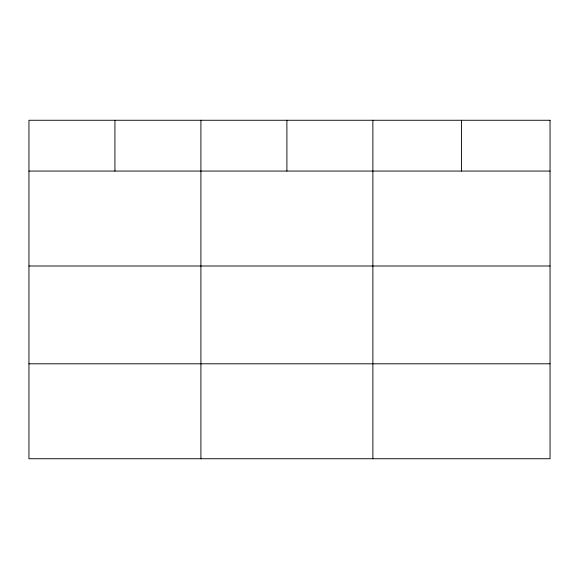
<?xml version="1.0" encoding="UTF-8"?>
<svg xmlns="http://www.w3.org/2000/svg" width="579" height="579" viewBox="0 0 579 579"><rect width="100%" height="100%" fill="white"/><g stroke="black" fill="none" stroke-linecap="round" stroke-linejoin="round"><path stroke-width="0.87" d="M28.95 171.066L550.05 171.066M28.95 266L550.05 266M28.95 363.8L550.05 363.8M461.463 120.266L461.463 171.066M372.876 120.266L372.876 458.734M286.894 120.266L286.894 171.066M200.913 120.266L200.913 458.734M114.932 120.266L114.932 171.066M550.05 120.266L28.95 120.266L28.95 458.734L550.05 458.734L550.05 120.266"/></g></svg>
